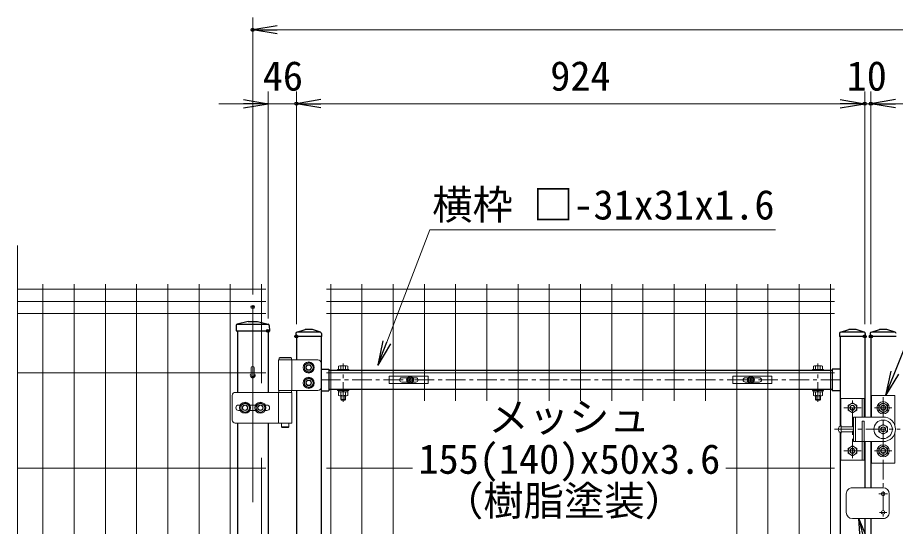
# Model space of a CAD drawing. Units: millimetres, scale not verified. Extents: x -4200 to 4200, y -2970 to 2970.
# Drawn here: x -187 to 1241, y 284 to 1111 of the extents above; entities that cross this region are included whole.
import ezdxf
from ezdxf.enums import TextEntityAlignment as Align

# ---------------------------------------------------------------- set-up
doc = ezdxf.new("R2010")
doc.units = ezdxf.units.MM
doc.header["$LTSCALE"] = 10
doc.header["$PDMODE"] = 32
doc.header["$PDSIZE"] = 5
doc.linetypes.add('USER1', pattern=[50.8, 31.75, -6.35, 6.35, -6.35])
for name, color, linetype, lineweight in [('0-0_D-STR-TXT', 7, 'Continuous', 13), ('0-1_D-STR3', 3, 'Continuous', 13), ('0-3_D-BMK', 2, 'USER1', 13), ('0-4_D-STR1', 1, 'Continuous', 25), ('0-5_D-STR-DIM', 7, 'Continuous', 13), ('0-6_0', 7, 'Continuous', 25), ('0-7_Defpoints', 6, 'Continuous', 25), ('0-9_D-STR2', 7, 'Continuous', 13)]:
    doc.layers.add(name, color=color, linetype=linetype, lineweight=lineweight)
doc.styles.add('ＭＳ ゴシック', font='')
doc.styles.get('ＭＳ ゴシック').set_extended_font_data('MS Gothic')

# ---------------------------------------------------------------- blocks, each defined once
blk = doc.blocks.new('_Open')
at = {"layer": '0-6_0'}
blk.add_line((-10, 1.667), (0, 0), dxfattribs=at)
blk.add_lwpolyline([(-10, -1.667), (0, 0), (-10, 0)], dxfattribs=at)
blk = doc.blocks.new('U6')
at = {"layer": '0-1_D-STR3'}
for p, q in [((170, 7770), (170, 7270)), ((170, 7770), (810, 7770)), ((188, 7810), (178, 7800)), ((178, 7800), (178, 7770)), ((178, 7770), (378, 7770)), ((188, 7810), (368, 7810)), ((368, 7810), (378, 7800)), ((386, 7770), (386, 7270)), ((860, 7720), (860, 7320)), ((1130, 7613.5), (1130, 7597.5)), ((1130, 7613.5), (1310, 7613.5)), ((1130, 7597.5), (1310, 7597.5)), ((1145, 7613.5), (1145, 7668)), ((1295, 7613.5), (1145, 7613.5)), ((1276.3, 7673.5), (1163.8, 7673.5)), ((1182.5, 7613.5), (1182.5, 7668)), ((1257.5, 7613.5), (1257.5, 7668)), ((1295, 7613.5), (1295, 7668)), ((1310, 7613.5), (1310, 7597.5)), ((8850, 7613.5), (8850, 7597.5)), ((9030, 7613.5), (8850, 7613.5)), ((9030, 7597.5), (8850, 7597.5)), ((8865, 7613.5), (8865, 7668)), ((8865, 7613.5), (9015, 7613.5)), ((8883.7, 7673.5), (8996.2, 7673.5)), ((8902.5, 7613.5), (8902.5, 7668)), ((8977.5, 7613.5), (8977.5, 7668)), ((9015, 7613.5), (9015, 7668)), ((9030, 7613.5), (9030, 7597.5)), ((1130, 7287.5), (1130, 7271.5)), ((1130, 7287.5), (1310, 7287.5)), ((1310, 7287.5), (1310, 7271.5)), ((8850, 7287.5), (8850, 7271.5)), ((9030, 7287.5), (8850, 7287.5)), ((9030, 7287.5), (9030, 7271.5)), ((-584, 7190), (-584, 6790)), ((386, 7240), (-534, 7240)), ((810, 7270), (170, 7270)), ((170, 7240), (170, 6740)), ((383, 7270), (173, 7270)), ((173, 7270), (173, 7240)), ((383, 7240), (173, 7240)), ((383, 7270), (383, 7240)), ((386, 7240), (386, 6740)), ((1130, 7271.5), (1310, 7271.5)), ((1145, 7251.5), (1145, 7192)), ((1163.8, 7186.5), (1276.3, 7186.5)), ((1180, 7123.5), (1180, 7186.5)), ((1182.5, 7251.5), (1182.5, 7192)), ((1190, 7113.5), (1190, 7186.5)), ((1223.8, 7251.5), (1212.2, 7271.5)), ((1230.7, 7251.5), (1219.1, 7271.5)), ((1250, 7113.5), (1250, 7186.5)), ((1257.5, 7251.5), (1257.5, 7192)), ((1260, 7123.5), (1260, 7186.5)), ((1295, 7251.5), (1295, 7192)), ((9030, 7271.5), (8850, 7271.5)), ((8865, 7251.5), (8865, 7192)), ((8996.2, 7186.5), (8883.7, 7186.5)), ((8900, 7123.5), (8900, 7186.5)), ((8902.5, 7251.5), (8902.5, 7192)), ((8910, 7113.5), (8910, 7186.5)), ((8929.3, 7251.5), (8940.8, 7271.5)), ((8936.2, 7251.5), (8947.8, 7271.5)), ((8970, 7113.5), (8970, 7186.5)), ((8977.5, 7251.5), (8977.5, 7192)), ((8980, 7123.5), (8980, 7186.5)), ((9015, 7251.5), (9015, 7192)), ((9310, 7140), (9690, 7140)), ((9310, 6697.3), (9310, 7140)), ((9660, 6840), (9660, 7140)), ((9690, 6840), (9690, 7140)), ((9810, 7190), (9810, 6840)), ((10190, 7190), (9810, 7190)), ((10190, 6702.4), (10190, 7190)), ((-452.9, 7035), (-480, 7035)), ((-202.9, 7035), (-297.1, 7035)), ((-20, 7035), (-47.1, 7035)), ((1180, 7123.5), (1190, 7113.5)), ((1180, 7123.5), (1260, 7123.5)), ((1250, 7113.5), (1190, 7113.5)), ((1250, 7113.5), (1260, 7123.5)), ((8910, 7113.5), (8900, 7123.5)), ((8980, 7123.5), (8900, 7123.5)), ((8910, 7113.5), (8970, 7113.5)), ((8980, 7123.5), (8970, 7113.5)), ((9500, 7070.8), (9430, 7030.4)), ((9430, 6949.6), (9430, 7030.4)), ((9500, 7070.8), (9570, 7030.4)), ((9570, 6949.6), (9570, 7030.4)), ((10000, 7070.8), (9930, 7030.4)), ((9930, 6949.6), (9930, 7030.4)), ((10000, 7070.8), (10070, 7030.4)), ((10070, 6949.6), (10070, 7030.4)), ((-525, 6990), (-524.9, 6990)), ((-452.9, 6945), (-480, 6945)), ((-202.9, 6945), (-297.1, 6945)), ((-20, 6945), (-47.1, 6945)), ((25, 6990), (25.1, 6990)), ((9500, 6909.2), (9430, 6949.6)), ((9500, 6909.2), (9570, 6949.6)), ((10000, 6909.2), (9930, 6949.6)), ((10000, 6909.2), (10070, 6949.6)), ((-534, 6740), (386, 6740)), ((218, 6740), (218, 6680)), ((338, 6740), (338, 6680)), ((9520, 6840), (10000, 6840)), ((9520, 6840), (9520, 6440)), ((9550, 6840), (9550, 6440)), ((9660, 6770), (9690, 6770)), ((9660, 6770), (9660, 6140)), ((9690, 6770), (9690, 6140)), ((10000, 6720.8), (9930, 6680.4)), ((10000, 6720.8), (10070, 6680.4)), ((218, 6680), (338, 6680)), ((228, 6670), (218, 6680)), ((228, 6670), (328, 6670)), ((328, 6670), (338, 6680)), ((9310, 6140), (9310, 6582.7)), ((9310, 6573.2), (9310, 6140)), ((9320, 6580), (9320, 6700)), ((9520, 6680), (9320, 6680)), ((9520, 6600), (9320, 6600)), ((9930, 6599.6), (9930, 6680.4)), ((10000, 6559.2), (9930, 6599.6)), ((10000, 6559.2), (10070, 6599.6)), ((10070, 6599.6), (10070, 6680.4)), ((10190, 6702.4), (10190, 6702.4)), ((10190, 6577.6), (10190, 6090)), ((9520, 6440), (10000, 6440)), ((9520, 6440), (9610, 6440)), ((9810, 6090), (9810, 6440)), ((9500, 6370.8), (9430, 6330.4)), ((9430, 6330.4), (9430, 6249.6)), ((9500, 6370.8), (9570, 6330.4)), ((9570, 6330.4), (9570, 6249.6)), ((10000, 6370.8), (9930, 6330.4)), ((10000, 6370.8), (9930, 6330.4)), ((9930, 6330.4), (9930, 6249.6)), ((9930, 6249.6), (9930, 6330.4)), ((10000, 6370.8), (10070, 6330.4)), ((10000, 6370.8), (10070, 6330.4)), ((10070, 6330.4), (10070, 6249.6)), ((10070, 6249.6), (10070, 6330.4)), ((9310, 6140), (9690, 6140)), ((9500, 6209.2), (9430, 6249.6)), ((9500, 6209.2), (9570, 6249.6)), ((10000, 6209.2), (9930, 6249.6)), ((10000, 6209.2), (9930, 6249.6)), ((10000, 6209.2), (10070, 6249.6)), ((10000, 6209.2), (10070, 6249.6)), ((10190, 6090), (9810, 6090)), ((9400, 5290), (9400, 5590)), ((9500, 5690), (10000, 5690)), ((10100, 5290), (10100, 5590)), ((9500, 5190), (10000, 5190))]:
    blk.add_line(p, q, dxfattribs=at)
for points in [[(178, 7800), (378, 7800), (378, 7770)], [(1297, 7251.5), (1143, 7251.5), (1143, 7271.5)], [(1297, 7251.5), (1297, 7271.5), (1143, 7271.5)], [(8863, 7251.5), (9017, 7251.5), (9017, 7271.5)], [(8863, 7251.5), (8863, 7271.5), (9017, 7271.5)]]:
    blk.add_lwpolyline(points, dxfattribs=at)
for points in [[(660, 7726), (730.2, 7685.5), (730.2, 7604.5), (660, 7564), (589.9, 7604.5), (589.9, 7685.5)], [(660, 7476), (730.2, 7435.5), (730.2, 7354.5), (660, 7314), (589.9, 7354.5), (589.9, 7435.5)], [(-375, 7071), (-304.8, 7030.5), (-304.8, 6949.5), (-375, 6909), (-445.1, 6949.5), (-445.1, 7030.5)], [(-125, 7071), (-54.8, 7030.5), (-54.8, 6949.5), (-125, 6909), (-195.1, 6949.5), (-195.1, 7030.5)]]:
    blk.add_lwpolyline(points, close=True, dxfattribs=at)
for centre, radius in [((660, 7645), 90), ((660, 7645), 70.3), ((660, 7645), 45), ((660, 7645), 40), ((660, 7395), 90), ((660, 7395), 70.3), ((660, 7395), 45), ((660, 7395), 40), ((-375, 6990), 90), ((-375, 6990), 70.3), ((-375, 6990), 45), ((-375, 6990), 40), ((-125, 6990), 90), ((-125, 6990), 70.3), ((-125, 6990), 45), ((-125, 6990), 40), ((9500, 6990), 70), ((9500, 6990), 40), ((9500, 6990), 35), ((10000, 6990), 100), ((10000, 6990), 70), ((10000, 6990), 40), ((10000, 6990), 35), ((10000, 6640), 150), ((10000, 6640), 70), ((10000, 6640), 40), ((10000, 6640), 35), ((9500, 6290), 70), ((9500, 6290), 40), ((9500, 6290), 35), ((10000, 6290), 100), ((10000, 6290), 100), ((10000, 6290), 70), ((10000, 6290), 70), ((10000, 6290), 40), ((10000, 6290), 40), ((10000, 6290), 35), ((10000, 6290), 35), ((10000, 5590), 30), ((10000, 5290), 30)]:
    blk.add_circle(centre, radius, dxfattribs=at)
for centre, radius, start, end in [((810, 7720), 50, 0, 90), ((1163.8, 7639), 34.5, 57.13278, 122.86722), ((1220, 7543.6), 129.9, 73.22135, 106.77865), ((1276.3, 7639), 34.5, 57.13278, 122.86722), ((8883.7, 7639), 34.5, 57.13278, 122.86722), ((8940, 7543.6), 129.9, 73.22135, 106.77865), ((8996.2, 7639), 34.5, 57.13278, 122.86722), ((810, 7320), 50, 270, 0), ((-534, 7190), 50, 90, 180), ((1163.8, 7221), 34.5, 237.13278, 302.86722), ((1220, 7316.4), 129.9, 253.22135, 286.77865), ((1276.3, 7221), 34.5, 237.13278, 302.86722), ((8883.7, 7221), 34.5, 237.13278, 302.86722), ((8940, 7316.4), 129.9, 253.22135, 286.77865), ((8996.2, 7221), 34.5, 237.13278, 302.86722), ((-480, 6990), 45, 90, 180), ((-20, 6990), 45, 0, 90), ((-480, 6990), 45, 180, 270), ((-20, 6990), 45, 270, 0), ((-534, 6790), 50, 180, 270), ((10000, 6640), 200, 270, 89.99983), ((9331, 6640), 61, 100.38886, 259.61115), ((9500, 5590), 100, 90, 180.00001), ((10000, 5590), 100, 0, 90), ((9500, 5290), 100, 180.00001, 270), ((10000, 5290), 100, 270, 0.00001)]:
    blk.add_arc(centre, radius, start, end, dxfattribs=at)
at = {"layer": '0-3_D-BMK'}
for p, q in [((1220, 7089), (1220, 7709.9)), ((8940, 7089), (8940, 7709.9)), ((860, 7442.5), (9300, 7442.5)), ((10000, 7160), (10000, 5220)), ((9500, 6170), (9500, 7110)), ((9358.8, 6990), (9641.2, 6990)), ((9858.8, 6990), (10141.2, 6990)), ((9207.9, 6640), (10278.4, 6640)), ((9641.2, 6290), (9358.8, 6290)), ((9858.8, 6290), (10141.2, 6290)), ((9931.1, 5590), (10068.9, 5590)), ((9939.9, 5290), (10060.1, 5290))]:
    blk.add_line(p, q, dxfattribs=at)
at = {"layer": '0-4_D-STR1'}
for p, q in [((450, 8196), (450, 8150)), ((870, 8150), (450, 8150)), ((460, 8150), (460, 7770)), ((466.9, 8218.9), (600, 8260)), ((849.6, 8220), (474, 8220)), ((720, 8260), (600, 8260)), ((853.1, 8218.9), (720, 8260)), ((860, 8150), (860, 300)), ((870, 8196), (870, 8150)), ((9290, 8196), (9290, 8150)), ((9710, 8150), (9290, 8150)), ((9300, 8150), (9300, 6692.5)), ((9306.9, 8218.9), (9440, 8260)), ((9689.6, 8220), (9314, 8220)), ((9560, 8260), (9440, 8260)), ((9693.1, 8218.9), (9560, 8260)), ((9700, 8150), (9700, 6840)), ((9710, 8196), (9710, 8150)), ((9790, 8196), (9790, 8150)), ((10210, 8150), (9790, 8150)), ((9800, 8150), (9800, 6840)), ((9806.9, 8218.9), (9940, 8260)), ((10189.6, 8220), (9814, 8220)), ((10060, 8260), (9940, 8260)), ((10193.1, 8218.9), (10060, 8260)), ((860, 7617.5), (990, 7617.5)), ((990, 7617.5), (990, 7267.5)), ((9170, 7597.5), (990, 7597.5)), ((9300, 7617.5), (9170, 7617.5)), ((9170, 7617.5), (9170, 7267.5)), ((9170, 7287.5), (990, 7287.5)), ((460, 7270), (460, 2655)), ((860, 7267.5), (990, 7267.5)), ((9300, 7267.5), (9170, 7267.5)), ((9300, 6587.5), (9300, 300)), ((9700, 6440), (9700, 5690)), ((9800, 6440), (9800, 5690)), ((9700, 5190), (9700, 300)), ((9800, 5190), (9800, 300))]:
    blk.add_line(p, q, dxfattribs=at)
for centre, start, end in [((474, 8196), 90, 180), ((846, 8196), 0, 72.84994), ((9314, 8196), 90, 180), ((9686, 8196), 0, 72.84994), ((9814, 8196), 90, 180), ((10186, 8196), 0, 72.84994)]:
    blk.add_arc(centre, 24, start, end, dxfattribs=at)
at = {"layer": '0-7_Defpoints'}
for centre in [(2310, 7442.5), (7850, 7442.5)]:
    blk.add_circle(centre, 40, dxfattribs=at)
blk = doc.blocks.new('A$C1aa64d16')
at = {"layer": '0-1_D-STR3'}
for p, q in [((-339.9, 60), (295.1, 60)), ((-339.9, -60), (-339.9, 60)), ((-137.4, 35), (-45.6, 35)), ((-18.5, 4.2), (-31.5, 3.9)), ((-31.5, 3.9), (-31.5, -4)), ((-4, 31.5), (-4.2, 18.5)), ((-4, 31.5), (4, 31.5)), ((4, 31.5), (4.2, 18.5)), ((18.5, 4.2), (31.5, 3.9)), ((31.5, 3.9), (31.5, -4)), ((45.6, 35), (92.6, 35)), ((-137.4, -35), (-45.6, -35)), ((-18.5, -4.2), (-31.5, -4)), ((-4, -31.5), (-4.2, -18.5)), ((18.5, -4.2), (31.5, -4)), ((45.6, -35), (92.6, -35))]:
    blk.add_line(p, q, dxfattribs=at)
for points in [[(-339.9, -60), (295.1, -60), (295.1, 60)], [(-4, -31.5), (4, -31.5), (4.2, -18.5)]]:
    blk.add_lwpolyline(points, dxfattribs=at)
for radius in [57.5, 52.5]:
    blk.add_circle((0, 0), radius, dxfattribs=at)
for centre, radius, start, end in [((-137.4, 0), 35, 90, 270), ((-19.1, 19), 14.9, 270, 0), ((19.1, 19), 14.9, 180, 270), ((92.6, 0), 35, 270, 90), ((-19.1, -19), 14.9, 0, 90), ((19.1, -19), 14.9, 90, 180)]:
    blk.add_arc(centre, radius, start, end, dxfattribs=at)
blk = doc.blocks.new('A$Cf29bf4b8')
at = {"layer": '0-1_D-STR3'}
for p, q in [((-295.2, 60), (339.8, 60)), ((-295.2, -60), (-295.2, 60)), ((-92.7, 35), (-45.6, 35)), ((-18.5, 4.2), (-31.5, 3.9)), ((-31.5, 3.9), (-31.5, -4)), ((-4, 31.5), (-4.2, 18.5)), ((-4, 31.5), (4, 31.5)), ((4, 31.5), (4.2, 18.5)), ((18.5, 4.2), (31.5, 3.9)), ((31.5, 3.9), (31.5, -4)), ((45.6, 35), (137.3, 35)), ((-92.7, -35), (-45.6, -35)), ((-18.5, -4.2), (-31.5, -4)), ((-4, -31.5), (-4.2, -18.5)), ((18.5, -4.2), (31.5, -4)), ((45.6, -35), (137.3, -35))]:
    blk.add_line(p, q, dxfattribs=at)
for points in [[(-295.2, -60), (339.8, -60), (339.8, 60)], [(-4, -31.5), (4, -31.5), (4.2, -18.5)]]:
    blk.add_lwpolyline(points, dxfattribs=at)
for radius in [57.5, 52.5]:
    blk.add_circle((0, 0), radius, dxfattribs=at)
for centre, radius, start, end in [((-92.7, 0), 35, 90, 270), ((-19.1, 19), 14.9, 270, 0), ((19.1, 19), 14.9, 180, 270), ((137.3, 0), 35, 270, 90), ((-19.1, -19), 14.9, 0, 90), ((19.1, -19), 14.9, 90, 180)]:
    blk.add_arc(centre, radius, start, end, dxfattribs=at)
blk = doc.blocks.new('MLeader1')
at = {"layer": '0-0_D-STR-TXT', "lineweight": 25}
blk.add_line((1245.83, 531.34), (1224.76, 496.68), dxfattribs=at)
for points in [[(1239.64, 533.81), (1320.73, 736.2), (1568.03, 736.2), (1582.35, 736.2)], [(1233.45, 536.29), (1224.76, 496.68), (1239.64, 533.81)]]:
    blk.add_lwpolyline(points, dxfattribs=at)

msp = doc.modelspace()

# ---------------------------------------------------------------- linework, layer by layer
at = {"layer": '0-0_D-STR-TXT'}
msp.add_lwpolyline([(1045.48, 765.88), (483.96, 765.88), (413.66, 583.13)], dxfattribs=at)
at = {"layer": '0-1_D-STR3'}
for p, q in [((193.13, 541.85), (193.13, 529.69)), ((198.33, 541.85), (198.33, 529.69))]:
    msp.add_line(p, q, dxfattribs=at)
msp.add_arc((195.73, 529.69), 2.6, 180, 0, dxfattribs=at)
msp.add_ellipse((195.73, 541.84), major_axis=(-2.6, 0), ratio=0.649974, start_param=3.1415927, end_param=6.2831853, dxfattribs=at)
at = {"layer": '0-3_D-BMK'}
msp.add_line((195.73, 640.61), (195.73, -502.31), dxfattribs=at)
at = {"layer": '0-4_D-STR1'}
for p, q in [((188.23, 616.69), (170.44, 612.6)), ((188.23, 616.69), (203.23, 616.69)), ((203.23, 616.69), (221.03, 612.6)), ((168.89, 610.68), (168.73, 601.69)), ((168.73, 601.69), (222.73, 601.69)), ((170.73, 601.69), (170.73, 501.69)), ((170.82, 612.69), (220.65, 612.69)), ((220.73, 601.69), (220.73, 501.69)), ((222.58, 610.68), (222.73, 601.69)), ((170.73, 451.69), (170.73, -9.81)), ((220.73, 451.69), (220.73, -9.81))]:
    msp.add_line(p, q, dxfattribs=at)
for centre, radius, start, end in [((170.89, 610.65), 2, 102.93782, 179), ((220.58, 610.65), 2, 1, 77.06218), ((195.73, 529.69), 4, 162.5424, 17.4576)]:
    msp.add_arc(centre, radius, start, end, dxfattribs=at)
at = {"layer": '0-5_D-STR-DIM'}
for p, q in [((195.73, 660.61), (195.73, 1111.06)), ((2155.73, 1091.06), (235.73, 1091.06)), ((220.73, 621.69), (220.73, 991.06)), ((266.73, 612.69), (266.73, 991.06)), ((266.73, 612.69), (266.73, 991.06)), ((1190.74, 612.69), (1190.74, 991.06)), ((1190.74, 612.69), (1190.74, 991.06)), ((1200.73, 612.69), (1200.73, 991.06)), ((1200.73, 612.69), (1200.73, 991.06)), ((180.73, 971.06), (140.73, 971.06)), ((220.73, 971.06), (266.73, 971.06)), ((306.73, 971.06), (1150.74, 971.06)), ((306.73, 971.06), (346.73, 971.06)), ((1150.74, 971.06), (1110.74, 971.06)), ((1190.74, 971.06), (1200.73, 971.06)), ((1240.73, 971.06), (2084.73, 971.06)), ((1240.73, 971.06), (1280.73, 971.06))]:
    msp.add_line(p, q, dxfattribs=at)
at = {"layer": '0-7_Defpoints'}
for p in [(195.73, 1091.06), (266.73, 971.06), (1190.74, 971.06), (1200.73, 971.06), (195.73, 640.61), (220.73, 601.69), (266.73, 592.69), (1190.74, 592.69), (1200.73, 592.69)]:
    msp.add_point(p, dxfattribs=at)
at = {"layer": '0-9_D-STR2'}
for p, q in [((-186.64, 233.84), (-186.64, 740.29)), ((-145.45, 677.69), (-145.45, -192.31)), ((-94.68, 677.69), (-94.68, -192.31)), ((-43.91, 677.69), (-43.91, -192.31)), ((6.86, 677.68), (6.86, -192.32)), ((57.63, 677.68), (57.63, -192.32)), ((108.4, 677.69), (108.4, -192.31)), ((159.17, 677.69), (159.17, -192.31)), ((209.94, 677.68), (209.94, 516.89)), ((322.58, 677.69), (322.58, -192.31)), ((373.35, 677.69), (373.35, -192.31)), ((424.12, 677.69), (424.12, -192.31)), ((474.89, 677.69), (474.89, 487.78)), ((525.66, 677.69), (525.66, 487.78)), ((576.43, 677.69), (576.43, 487.78)), ((627.2, 677.69), (627.2, 487.78)), ((677.97, 677.69), (677.97, 487.78)), ((728.74, 677.69), (728.74, 487.78)), ((779.51, 677.69), (779.51, 487.78)), ((830.28, 677.69), (830.28, 487.78)), ((881.05, 677.69), (881.05, 487.78)), ((931.82, 677.69), (931.82, 487.78)), ((982.59, 677.69), (982.59, -192.31)), ((1033.36, 677.69), (1033.36, -192.31)), ((1084.13, 677.69), (1084.13, -192.31)), ((1134.9, 677.69), (1134.9, -192.31)), ((216.94, 669.26), (-186.64, 669.26)), ((315.58, 669.26), (1141.9, 669.26)), ((216.94, 649.68), (-186.64, 649.68)), ((315.58, 649.69), (1141.9, 649.69)), ((216.94, 630.11), (-186.64, 630.11)), ((315.58, 630.11), (1141.9, 630.11)), ((216.94, 533.68), (-186.64, 533.68)), ((315.58, 533.69), (1141.9, 533.69)), ((209.94, 395.23), (209.94, 26.13)), ((216.94, 378.43), (-186.64, 378.43)), ((315.58, 378.44), (455.56, 378.44)), ((964.82, 378.44), (1141.9, 378.44))]:
    msp.add_line(p, q, dxfattribs=at)

# ---------------------------------------------------------------- block references
at = {"layer": '0-0_D-STR-TXT'}
msp.add_blockref('MLeader1', (0, 0), dxfattribs=at)
at = {"layer": '0-0_D-STR-TXT', "xscale": 4, "yscale": 4}
for p, rotation in [((399.3, 545.8), 248.95859), ((1181.28, 296.68), 103.39915)]:
    msp.add_blockref('_Open', p, dxfattribs=dict(at, rotation=rotation))
at = {"layer": '0-5_D-STR-DIM', "xscale": 4, "yscale": 4, "rotation": 180}
for p in [(195.73, 1091.06), (266.73, 971.06), (266.73, 971.06), (1200.73, 971.06), (1200.73, 971.06)]:
    msp.add_blockref('_Open', p, dxfattribs=at)
at = {"layer": '0-5_D-STR-DIM'}
for name, p, xscale, yscale in [('_Open', (220.73, 971.06), 4, 4), ('_Open', (1190.74, 971.06), 4, 4), ('_Open', (1190.74, 971.06), 4, 4), ('U6', (220.74, -222.31), 0.1, 0.1), ('A$C1aa64d16', (451.74, 521.94), 0.1, 0.1), ('A$Cf29bf4b8', (1005.74, 521.94), 0.1, 0.1)]:
    msp.add_blockref(name, p, dxfattribs=dict(at, xscale=xscale, yscale=yscale))

# ---------------------------------------------------------------- texts
at = {"layer": '0-0_D-STR-TXT', "style": 'ＭＳ ゴシック'}
for s, p in [('横枠 □-31x31x1.6', (487.51, 768.33)), ('メッシュ', (578.89, 423.4)), ('155(140)x50x3.6', (465.18, 354.92)), ('（樹脂塗装）', (505.03, 287))]:
    msp.add_text(s, height=48.09, dxfattribs=at).set_placement(p, align=Align.BOTTOM_LEFT)
at = {"layer": '0-5_D-STR-DIM', "style": 'ＭＳ ゴシック'}
for s, p in [('46', (212.01, 977.81)), ('924', (679.48, 977.81)), ('10', (1161.33, 977.81))]:
    msp.add_text(s, height=48.09, dxfattribs=at).set_placement(p, align=Align.BOTTOM_LEFT)

doc.saveas('drawing.dxf')
